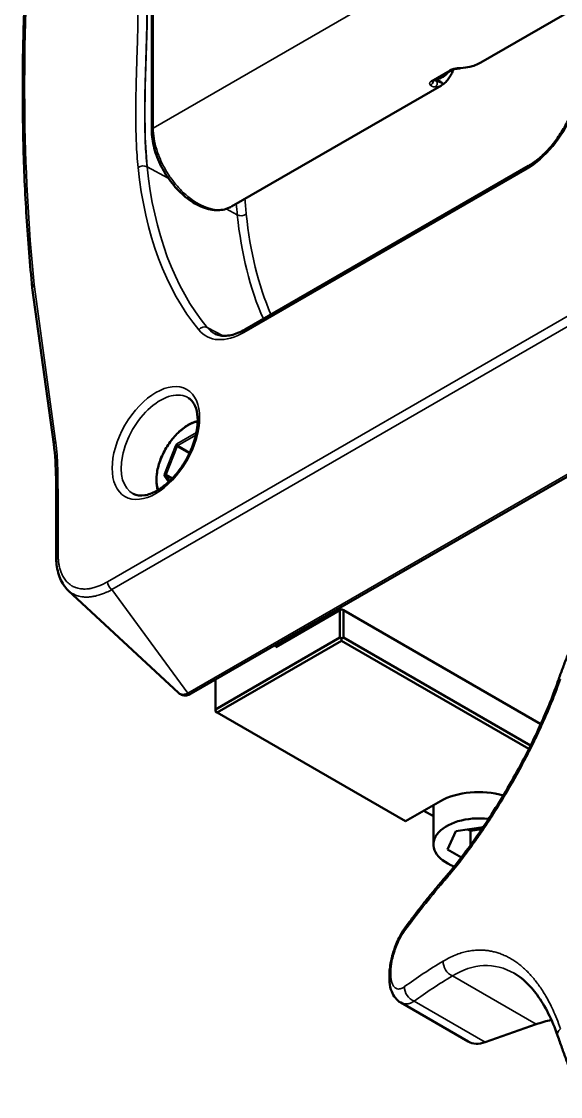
# Model space of a CAD drawing. Header units: millimetres. Extents: x 0 to 3000, y 0 to 3000.
# Drawn here: x 1927.8 to 1969.5, y 842.1 to 925.2 of the extents above; entities that cross this region are included whole.
import ezdxf

# ---------------------------------------------------------------- set-up
doc = ezdxf.new("R2010")
doc.units = ezdxf.units.MM
doc.layers.add('Visible (ANSI)', color=7, linetype='Continuous', lineweight=50)
doc.layers.add('Visible Narrow (ANSI)', color=7, linetype='Continuous', lineweight=35)

msp = doc.modelspace()

# ---------------------------------------------------------------- linework, layer by layer
at = {"layer": 'Visible (ANSI)'}
for p, q in [((1937.9212, 916.8012), (1937.9212, 940.0039)), ((1963.3725, 922.0244), (1973.6214, 927.9415)), ((1959.632, 920.5979), (1961.0901, 921.4398)), ((1944.0804, 910.886), (1960.3145, 920.2588)), ((1945.1434, 901.3888), (1967.0412, 914.0315)), ((1928.6864, 904.6023), (1930.347, 892.5135)), ((1991.2976, 902.2779), (1940.9787, 873.2263)), ((1930.5265, 887.0991), (1930.5265, 883.8754)), ((1931.4636, 881.2101), (1931.4635, 881.2102)), ((1939.9984, 873.2809), (1931.4636, 881.2101)), ((1952.4568, 879.6844), (1947.507, 876.8267)), ((1952.4568, 879.6844), (1952.5982, 879.7661)), ((1952.4568, 877.5615), (1952.4568, 879.6844)), ((1952.5982, 879.7661), (1952.7396, 879.6844)), ((1952.7396, 877.5615), (1952.7396, 879.6844)), ((1968.0015, 870.873), (1952.7396, 879.6844)), ((1949.4162, 877.9289), (1949.2701, 878.0133)), ((1942.8401, 872.0093), (1952.4568, 877.5615)), ((1942.9816, 871.7644), (1952.5982, 877.3166)), ((1947.7899, 876.99), (1947.7899, 877.1587)), ((1952.5982, 877.4799), (1952.4568, 877.5615)), ((1952.5982, 877.4799), (1952.7396, 877.5615)), ((1952.5982, 877.3166), (1952.5982, 877.4799)), ((1952.5982, 877.3166), (1967.0867, 868.9516)), ((1952.7396, 877.5615), (1967.2131, 869.2052)), ((1947.507, 876.8267), (1947.507, 876.9954)), ((1942.8401, 872.0093), (1942.8401, 874.301)), ((1939.9985, 873.2809), (1939.9985, 873.2809)), ((1942.8401, 871.846), (1942.8401, 872.0093)), ((1942.9816, 871.7644), (1942.8401, 871.846)), ((1957.548, 863.3545), (1942.9816, 871.7644)), ((1960.235, 864.9058), (1957.548, 863.3545)), ((1959.7048, 864.5997), (1959.7048, 861.5582)), ((1958.9622, 864.171), (1959.7048, 863.7422)), ((1963.548, 862.9054), (1961.4371, 862.5788)), ((1961.4371, 862.5788), (1960.79, 861.1846)), ((1962.5578, 862.6135), (1962.3683, 862.7229)), ((1963.4428, 862.7504), (1962.5578, 862.6135)), ((1962.5578, 862.6135), (1962.5578, 861.4935)), ((1961.8632, 860.565), (1960.79, 861.1846)), ((1965.9415, 851.5979), (1965.9415, 851.5979)), ((1957.1743, 849.3288), (1957.1744, 849.3288)), ((1962.3948, 846.3148), (1957.1744, 849.3288)), ((1963.7098, 846.2669), (1967.638, 847.6545))]:
    msp.add_line(p, q, dxfattribs=at)
for centre, major_axis, ratio, start_param, end_param in [((1960.9512, 921.706), (0.15, -0.2598), 0.5773503, 5.7485393, 6.289164), ((1961.674, 921.8748), (0.0351, -0.2979), 0.3694992, 6.2712739, 6.2833418), ((1959.482, 920.8577), (0.15, -0.2598), 0.5773503, 5.7485393, 6.2831853), ((1940.7287, 873.6593), (0.25, -0.433), 0.5773503, 6.2831388, 6.2831853), ((1963.2048, 863.1912), (-4.2, 0), 0.5773503, 4.242482, 5.4977871), ((1963.2048, 861.5582), (-3.5, 0), 0.5773503, 4.4937049, 7.2815222), ((1958.348, 854.5708), (-0.8067, 0.591), 0.5974573, 0.0000394, 0.0000557), ((1957.2924, 851.3829), (-1, 0.0021), 0.5759744, 6.2831735, 6.2831857), ((1957.2923, 851.2896), (-0.9999, -0.0021), 0.5787228, 0, 0.000013), ((1965.6172, 834.4647), (7.5, 12.9904), 0.5773503, 0.4780229, 0.593699), ((1964.1948, 849.4325), (-1.8, -3.1177), 0.5773503, 0, 0.593699)]:
    msp.add_ellipse(centre, major_axis=major_axis, ratio=ratio, start_param=start_param, end_param=end_param, dxfattribs=at)
for points, knots in [([(1928.456, 933.2556), (1928.3054, 931.2555), (1928.1878, 929.2709), (1928.0191, 925.3359), (1927.968, 923.3854), (1927.9321, 919.5217), (1927.9474, 917.6084), (1928.0445, 913.8222), (1928.1262, 911.9492), (1928.3562, 908.2464), (1928.5043, 906.4166), (1928.6855, 904.6099)], [3.05093398, 3.05093398, 3.05093398, 3.05093398, 3.09087528, 3.09087528, 3.13081659, 3.13081659, 3.1707579, 3.1707579, 3.2106992, 3.2106992, 3.25064051, 3.25064051, 3.25064051, 3.25064051]), ([(1963.3725, 922.0244), (1963.3008, 921.983), (1963.2331, 921.9473), (1963.0166, 921.8443), (1962.8656, 921.7889), (1962.6478, 921.7289), (1962.5862, 921.7141), (1962.5238, 921.7009)], [0.00022913, 0.00022913, 0.00022913, 0.00022913, 0.03000135, 0.03000135, 0.09376938, 0.09376938, 0.11839826, 0.11839826, 0.11839826, 0.11839826]), ([(1960.3479, 920.2797), (1960.4552, 920.3473), (1960.5556, 920.426), (1960.7402, 920.6026), (1960.8243, 920.7005), (1960.9748, 920.9116), (1961.0412, 921.0247), (1961.1531, 921.2557), (1961.1996, 921.3727), (1961.2389, 921.4942)], [0.80656529, 0.80656529, 0.80656529, 0.80656529, 0.92113948, 0.92113948, 1.03616143, 1.03616143, 1.15118337, 1.15118337, 1.25877611, 1.25877611, 1.25877611, 1.25877611]), ([(1961.7473, 921.6026), (1961.7015, 921.5977), (1961.6573, 921.5925), (1961.6148, 921.5871), (1961.5723, 921.5817), (1961.5316, 921.576), (1961.4928, 921.5701), (1961.454, 921.5642), (1961.417, 921.558), (1961.382, 921.5516), (1961.3469, 921.5451), (1961.3138, 921.5384), (1961.2825, 921.5314), (1961.2512, 921.5245), (1961.2217, 921.5173), (1961.1942, 921.5099), (1961.1668, 921.5025), (1961.1413, 921.4949), (1961.1179, 921.4871), (1961.0944, 921.4793), (1961.0731, 921.4713), (1961.0541, 921.4632), (1961.0351, 921.455), (1961.0184, 921.4468), (1961.0039, 921.4384)], [0.00000001, 0.00000001, 0.00000001, 0.00000001, 0.125, 0.125, 0.125, 0.25, 0.25, 0.25, 0.375, 0.375, 0.375, 0.5, 0.5, 0.5, 0.625, 0.625, 0.625, 0.75, 0.75, 0.75, 0.875, 0.875, 0.875, 0.99999979, 0.99999979, 0.99999979, 0.99999979]), ([(1961.708, 921.5752), (1961.5864, 921.5612), (1961.4536, 921.5429), (1961.2862, 921.5065), (1961.2482, 921.4972), (1961.1916, 921.4808), (1961.1716, 921.4745), (1961.143, 921.4641), (1961.1331, 921.4602), (1961.1196, 921.4544), (1961.1152, 921.4524), (1961.1094, 921.4496), (1961.1076, 921.4487), (1961.1046, 921.447), (1961.1033, 921.4463), (1961.1026, 921.4459)], [0, 0, 0, 0, 0.039776574, 0.039776574, 0.051390644, 0.051390644, 0.057862874, 0.057862874, 0.061464733, 0.061464733, 0.063456999, 0.063456999, 0.064528541, 0.064528541, 0.065648907, 0.065648907, 0.065648907, 0.065648907]), ([(1962.5238, 921.7009), (1962.3097, 921.6559), (1962.0643, 921.6195), (1961.7766, 921.5849), (1961.7479, 921.5814), (1961.7189, 921.578)], [0, 0, 0, 0, 0.085691826, 0.085691826, 0.095112602, 0.095112602, 0.095112602, 0.095112602]), ([(1959.6319, 920.5979), (1959.6276, 920.5955), (1959.6271, 920.5947), (1959.6268, 920.5945), (1959.6268, 920.5945), (1959.6268, 920.5945)], [0, 0, 0, 0, 0.0065327347, 0.0065327347, 0.0070672923, 0.0070672923, 0.0070672923, 0.0070672923]), ([(1960.3517, 920.2823), (1960.3393, 920.2736), (1960.3292, 920.2675), (1960.3176, 920.2607), (1960.3161, 920.2597), (1960.3145, 920.2588)], [0, 0, 0, 0, 0.0076021897, 0.0076021897, 0.0087914112, 0.0087914112, 0.0087914112, 0.0087914112]), ([(1967.0412, 914.0315), (1967.2922, 914.1763), (1967.5469, 914.3526), (1968.0502, 914.7611), (1968.2989, 914.9934), (1968.7781, 915.5042), (1969.0087, 915.7828), (1969.4408, 916.374), (1969.6424, 916.6867), (1970.0077, 917.3325), (1970.1714, 917.6656), (1970.3126, 918.0015)], [4.712389, 4.712389, 4.712389, 4.712389, 4.9125507, 4.9125507, 5.1127123, 5.1127123, 5.312874, 5.312874, 5.5130357, 5.5130357, 5.7131974, 5.7131974, 5.7131974, 5.7131974]), ([(1937.921, 916.7947), (1937.9212, 916.352), (1937.9875, 915.8832), (1938.2391, 914.9357), (1938.4245, 914.457), (1938.8934, 913.5376), (1939.1764, 913.0969), (1939.8132, 912.2939), (1940.1669, 911.9318), (1940.9151, 911.3216), (1941.3096, 911.0739), (1942.1044, 910.7256), (1942.5053, 910.624), (1943.2563, 910.595), (1943.6087, 910.6587), (1943.9496, 910.8169), (1943.9768, 910.8303), (1944.0036, 910.8443)], [4.7129373, 4.7129373, 4.7129373, 4.7129373, 5.0453914, 5.0453914, 5.3778485, 5.3778485, 5.7087516, 5.7087516, 6.039815, 6.039815, 6.3725676, 6.3725676, 6.7040931, 6.7040931, 7.0149423, 7.0149423, 7.0421914, 7.0421914, 7.0421914, 7.0421914]), ([(1928.829, 904.8692), (1928.8282, 904.8686), (1928.8275, 904.8681), (1928.7805, 904.8337), (1928.7442, 904.7948), (1928.6958, 904.7123), (1928.6838, 904.6695), (1928.6847, 904.6189), (1928.6853, 904.6106), (1928.6864, 904.6023)], [-0.157273389, -0.157273389, -0.157273389, -0.157273389, -0.15695618, -0.15695618, -0.137072812, -0.137072812, -0.117538357, -0.117538357, -0.113644834, -0.113644834, -0.113644834, -0.113644834]), ([(1942.7731, 901.0692), (1942.8861, 901.0102), (1943.0078, 900.9655), (1943.2714, 900.9056), (1943.4133, 900.8905), (1943.7172, 900.8937), (1943.8792, 900.912), (1944.2193, 900.985), (1944.3974, 901.0398), (1944.7641, 901.1866), (1944.9527, 901.2786), (1945.1434, 901.3888)], [3.95168604, 3.95168604, 3.95168604, 3.95168604, 4.10382663, 4.10382663, 4.25596722, 4.25596722, 4.4081078, 4.4081078, 4.56024839, 4.56024839, 4.71238898, 4.71238898, 4.71238898, 4.71238898]), ([(1936.4951, 888.6713), (1936.7316, 888.5479), (1937.026, 888.5022), (1937.6542, 888.6094), (1937.9541, 888.7161), (1938.5644, 889.05), (1938.8736, 889.2718), (1939.4768, 889.8159), (1939.7707, 890.1389), (1940.3097, 890.8555), (1940.5543, 891.2495), (1940.9655, 892.0654), (1941.132, 892.4873), (1941.3697, 893.31), (1941.4413, 893.7109), (1941.4882, 894.4451), (1941.4642, 894.7788), (1941.3368, 895.3493), (1941.2332, 895.5839), (1941.0084, 895.8988), (1940.8977, 896.0034), (1940.7738, 896.0822)], [3.951686, 3.951686, 3.951686, 3.951686, 4.3736946, 4.3736946, 4.6861414, 4.6861414, 4.9864278, 4.9864278, 5.2896987, 5.2896987, 5.5958204, 5.5958204, 5.9024081, 5.9024081, 6.2069076, 6.2069076, 6.507829, 6.507829, 6.8116167, 6.8116167, 7.0438882, 7.0438882, 7.0438882, 7.0438882]), ([(1938.3934, 888.9595), (1938.3609, 889.0623), (1938.3355, 889.171), (1938.2719, 889.566), (1938.2704, 889.8778), (1938.3528, 890.5332), (1938.437, 890.8769), (1938.6815, 891.5603), (1938.8416, 891.9001), (1939.2216, 892.5423), (1939.4414, 892.8447), (1939.9191, 893.3825), (1940.1771, 893.6177), (1940.707, 893.9969), (1940.9788, 894.1407), (1941.3215, 894.2561), (1941.3978, 894.2775), (1941.4733, 894.2941)], [5.9838797, 5.9838797, 5.9838797, 5.9838797, 6.1146509, 6.1146509, 6.4384701, 6.4384701, 6.7631976, 6.7631976, 7.0871119, 7.0871119, 7.410705, 7.410705, 7.7346983, 7.7346983, 8.0594947, 8.0594947, 8.1532873, 8.1532873, 8.1532873, 8.1532873]), ([(1931.4635, 881.2102), (1931.1995, 881.4555), (1930.9896, 881.7702), (1930.6822, 882.497), (1930.5869, 882.9216), (1930.5335, 883.5358), (1930.5265, 883.7041), (1930.5265, 883.8754)], [0, 0, 0, 0, 0.15882508, 0.15882508, 0.32696796, 0.32696796, 0.38831431, 0.38831431, 0.38831431, 0.38831431]), ([(1971.0744, 878.6017), (1970.9467, 878.3118), (1970.8209, 878.02), (1970.5733, 877.4327), (1970.4514, 877.1373), (1970.2117, 876.5428), (1970.0938, 876.2438), (1969.862, 875.6422), (1969.7481, 875.3397), (1969.5243, 874.7312), (1969.4144, 874.4252), (1969.3065, 874.1175)], [2.864110781, 2.864110781, 2.864110781, 2.864110781, 2.879313185, 2.879313185, 2.89451559, 2.89451559, 2.909717994, 2.909717994, 2.924920398, 2.924920398, 2.940122802, 2.940122802, 2.940122802, 2.940122802]), ([(1960.5408, 858.9349), (1961.4154, 859.9527), (1962.3375, 861.1511), (1964.0937, 863.6882), (1964.9517, 865.0529), (1966.5026, 867.7756), (1967.2179, 869.1664), (1968.4095, 871.7552), (1968.9102, 872.9877), (1969.3065, 874.1175)], [0, 0, 0, 0, 0.4917129, 0.4917129, 0.9672154, 0.9672154, 1.4319696, 1.4319696, 1.870697, 1.870697, 1.870697, 1.870697]), ([(1940.9787, 873.2263), (1940.8607, 873.1582), (1940.7312, 873.1098), (1940.5413, 873.0866), (1940.4833, 873.0854), (1940.3317, 873.0997), (1940.2375, 873.1269), (1940.0971, 873.2007), (1940.0447, 873.238), (1939.9985, 873.2809)], [0, 0, 0, 0, 0.04434596, 0.04434596, 0.06327404, 0.06327404, 0.09431222, 0.09431222, 0.1149314, 0.1149314, 0.1149314, 0.1149314]), ([(1960.5408, 858.9349), (1960.3283, 858.6877), (1960.1183, 858.4395), (1959.7032, 857.9414), (1959.4982, 857.6915), (1959.0931, 857.19), (1958.8931, 856.9383), (1958.4981, 856.4335), (1958.3032, 856.1802), (1957.9184, 855.6722), (1957.7286, 855.4174), (1957.5413, 855.1618)], [3.343062505, 3.343062505, 3.343062505, 3.343062505, 3.358264909, 3.358264909, 3.373467313, 3.373467313, 3.388669717, 3.388669717, 3.403872121, 3.403872121, 3.419074525, 3.419074525, 3.419074525, 3.419074525]), ([(1956.2924, 851.385), (1956.2931, 851.7463), (1956.3384, 852.1398), (1956.4944, 852.8918), (1956.6004, 853.2587), (1956.8521, 853.9403), (1956.9989, 854.2645), (1957.2785, 854.7746), (1957.4064, 854.9776), (1957.5413, 855.1618)], [0, 0, 0, 0, 0.123522, 0.123522, 0.23518334, 0.23518334, 0.34251002, 0.34251002, 0.42183609, 0.42183609, 0.42183609, 0.42183609]), ([(1956.2924, 851.2876), (1956.2924, 851.2941), (1956.2924, 851.3006), (1956.2923, 851.3135), (1956.2923, 851.32), (1956.2923, 851.333), (1956.2923, 851.3395), (1956.2923, 851.3525), (1956.2923, 851.359), (1956.2924, 851.372), (1956.2924, 851.3785), (1956.2924, 851.385)], [1.5684161552, 1.5684161552, 1.5684161552, 1.5684161552, 1.5693682236, 1.5693682236, 1.570320292, 1.570320292, 1.5712723604, 1.5712723604, 1.5722244287, 1.5722244287, 1.5731764971, 1.5731764971, 1.5731764971, 1.5731764971]), ([(1957.1743, 849.3288), (1957.0122, 849.4224), (1956.8698, 849.5483), (1956.6355, 849.8386), (1956.5438, 850.0062), (1956.3863, 850.4106), (1956.3345, 850.6576), (1956.2983, 851.0378), (1956.2927, 851.1612), (1956.2924, 851.2876)], [0, 0, 0, 0, 0.06827393, 0.06827393, 0.14007674, 0.14007674, 0.23397992, 0.23397992, 0.27724553, 0.27724553, 0.27724553, 0.27724553]), ([(1969.3051, 846.7767), (1968.8793, 848.0078), (1968.3339, 849.0899), (1967.173, 850.6759), (1966.5598, 851.241), (1965.9415, 851.5979)], [0, 0, 0, 0, 0.47577076, 0.47577076, 0.90568957, 0.90568957, 0.90568957, 0.90568957]), ([(1969.3051, 846.7767), (1969.4124, 846.4664), (1969.5217, 846.1553), (1969.7442, 845.5319), (1969.8574, 845.2195), (1970.0877, 844.5934), (1970.2048, 844.2797), (1970.4429, 843.651), (1970.5638, 843.336), (1970.8096, 842.705), (1970.9344, 842.3889), (1971.0611, 842.0722)], [3.343062505, 3.343062505, 3.343062505, 3.343062505, 3.358264909, 3.358264909, 3.373467313, 3.373467313, 3.388669717, 3.388669717, 3.403872121, 3.403872121, 3.419074525, 3.419074525, 3.419074525, 3.419074525])]:
    msp.add_open_spline(points, degree=3, knots=knots, dxfattribs=at)
for points in [[(1960.3142, 920.2587), (1960.3142, 920.2587), (1960.3143, 920.2587), (1960.3143, 920.2587)], [(1944.0799, 910.8858), (1944.0801, 910.8859), (1944.0802, 910.886), (1944.0804, 910.886)], [(1930.5265, 887.0991), (1930.5265, 888.9494), (1930.5759, 890.8469), (1930.347, 892.5135)]]:
    msp.add_open_spline(points, degree=3, dxfattribs=at)
at = {"layer": 'Visible Narrow (ANSI)'}
for p, q in [((1938.0383, 940.1672), (1938.0383, 916.958)), ((1938.0383, 916.958), (1973.9391, 937.6854)), ((1961.0039, 921.4384), (1959.5346, 920.5901)), ((1959.9167, 920.7035), (1959.8692, 920.7349)), ((1937.5737, 913.9603), (1937.558, 913.9687)), ((1939.2015, 913.0905), (1937.5737, 913.9603)), ((1966.9377, 913.8026), (1945.0399, 901.1599)), ((1944.5342, 910.2414), (1943.6655, 910.7055)), ((1934.4922, 881.8745), (1977.4858, 906.6969)), ((1977.8271, 906.0919), (1934.8334, 881.2695)), ((1930.4888, 892.7857), (1928.829, 904.8692)), ((1940.7163, 873.2584), (1991.0353, 902.3101)), ((1942.1963, 901.5431), (1943.435, 900.8949)), ((1939.8722, 892.5381), (1941.3748, 893.4056)), ((1941.3345, 893.219), (1939.9429, 892.4156)), ((1939.7498, 892.3857), (1938.9067, 890.2128)), ((1939.8817, 892.3394), (1939.0386, 890.1665)), ((1940.8269, 891.7937), (1939.8817, 892.3394)), ((1939.9429, 892.4156), (1940.8682, 891.8814)), ((1938.9067, 890.0495), (1939.2281, 889.5922)), ((1939.0386, 890.1665), (1939.5249, 889.8858)), ((1939.0386, 890.0849), (1939.3224, 889.6812)), ((1939.4746, 889.8332), (1939.0386, 890.0849)), ((1930.673, 887.3032), (1930.673, 884.0795)), ((1940.7163, 873.2584), (1934.8334, 881.2695)), ((1967.638, 847.6545), (1961.1645, 851.392)), ((1958.2133, 849.4403), (1963.7098, 846.2669))]:
    msp.add_line(p, q, dxfattribs=at)
for centre, major_axis, ratio, start_param, end_param in [((2052.7161, 992.0515), (88.1245, 152.6361), 0.5773503, 2.2655358, 2.4652032), ((1958.3054, 924.6833), (2.0621, -3.8301), 0.5568503, 6.0888147, 6.5607706), ((1961.674, 921.8748), (0.0351, -0.2979), 0.3694992, 0.0001565, 0.377532), ((1962.462, 921.9945), (0.0618, -0.2936), 0.6648371, 0.0000792, 0.2618031), ((1959.384, 920.5527), (-0.2303, -0.1923), 0.9279632, 1.1657301, 2.6478427), ((1959.7178, 920.4101), (-0.004, -0.3), 0.8910031, 0.4398651, 2.2422203), ((1960.2824, 920.9004), (0.2757, 0.4171), 0.5766475, 2.3915982, 2.6914414), ((1966.9377, 918.5787), (2.9248, 5.0658), 0.5773503, 3.9269908, 4.9277992), ((1938.3212, 916.7947), (-0.4, 0), 0.5773503, 5.4977942, 6.2830949), ((1937.2192, 913.7134), (-0.4974, -0.0511), 0.6380366, 3.8995365, 5.4354184), ((1967.5667, 935.6141), (-21.8448, -37.8362), 0.5773503, 5.6093464, 6.0677751), ((1967.908, 935.4171), (-21.5949, -37.4035), 0.5773503, 5.6093464, 6.0677751), ((1967.2912, 913.5984), (-0.25, 0.433), 0.5773503, 0, 0.7853982), ((1944.873, 910.4967), (-0.4974, -0.0511), 0.6380366, 0.7579616, 2.2938336), ((1974.9914, 931.3275), (21.1786, 36.6824), 0.5773503, 2.4677538, 2.7323983), ((1974.6502, 931.5245), (21.4284, 37.1151), 0.5773503, 2.4677538, 2.73991), ((1941.9111, 901.144), (0.3872, 0.3163), 0.7976264, 0.3284589, 1.8643487), ((1945.0399, 905.936), (-2.9248, -5.0658), 0.5773503, 6.0677751, 7.0685835), ((1945.3811, 905.739), (-2.6749, -4.6331), 0.5773503, 6.0677751, 6.3078805), ((1945.3934, 900.9557), (-0.25, 0.433), 0.5773503, 0, 0.7853982), ((1938.5816, 892.4072), (2.14, 3.7066), 0.5773503, 6.2584901, 9.4494732), ((1940.7153, 891.1754), (-1.7, -2.9445), 0.5773503, 3.6066323, 5.8181456), ((1930.8423, 892.5815), (-0.4953, -0.068), 0.6551598, 5.4133799, 6.2831856), ((1939.8722, 892.3748), (-0.1, -0.1732), 0.5773503, 3.9269908, 4.9741884), ((1939.8205, 892.3449), (-0.0932, 0.0362), 0.2113249, 4.0804747, 5.651271), ((1939.9429, 892.4972), (0.05, -0.0866), 0.5773503, 3.9269908, 5.4977871), ((1939.9429, 892.3339), (-0.05, -0.0866), 0.5773503, 3.9269908, 4.9741884), ((1939.0292, 890.2019), (-0.1, -0.1732), 0.5773503, 4.9741884, 6.0213859), ((1938.9774, 890.172), (0.0932, -0.0362), 0.2113249, 0.938882, 2.5096783), ((1938.9774, 890.0087), (0.0818, 0.0575), 0.7886751, 0.3508794, 1.9216757), ((1939.0999, 890.1611), (-0.05, -0.0866), 0.5773503, 4.9741884, 6.0213859), ((1931.0265, 887.0991), (-0.5, 0), 0.5773503, 5.4977911, 6.2831853), ((1931.0265, 883.8754), (-0.5, 0), 0.5773503, 5.4977871, 6.2831859), ((1934.8458, 881.6704), (0.25, -0.433), 0.5773503, 3.9269908, 5.4628805), ((1970.2501, 873.7866), (-0.9436, 0.3309), 0.5630678, 5.7594759, 6.2831853), ((1940.7287, 873.6593), (0.25, -0.433), 0.5773503, 5.4628742, 6.2831388), ((1961.2992, 858.2832), (-0.7584, 0.6518), 0.5630678, 0, 0.5237094), ((2025.0416, 836.2193), (76.339, 14.21), 0.6767752, 2.4415903, 2.5176024), ((1958.348, 854.5708), (-0.8067, 0.591), 0.5974573, 0.0000163, 0.4786286), ((2025.0416, 825.2948), (-76.7547, 11.7598), 0.4567734, 5.7783699, 5.8543819), ((1961.2992, 852.2713), (-0.5131, 0.8584), 0.7786198, 0.8430347, 2.3262939), ((1957.2924, 851.2896), (-1, -0.0021), 0.5787228, 5.813782, 6.2831853), ((1957.2924, 851.3829), (-1, 0.0021), 0.5759744, 5.8161621, 6.2831732), ((1973.5911, 861.5221), (-12.1559, -21.0547), 0.5773503, 5.495407, 5.5001673), ((2024.9186, 824.4923), (75.77, -11.6089), 0.4567734, 2.6367772, 2.7127892), ((1958.348, 850.3196), (0.5915, -0.8063), 0.8090437, 3.9097891, 5.3930483), ((1970.2501, 847.1035), (-0.9451, -0.3268), 0.5475531, 5.3773607, 6.2831866)]:
    msp.add_ellipse(centre, major_axis=major_axis, ratio=ratio, start_param=start_param, end_param=end_param, dxfattribs=at)
msp.add_ellipse((1938.2404, 892.6042), major_axis=(2.3898, 4.1393), ratio=0.5773503, dxfattribs=at)
for points, knots in [([(1936.8619, 926.5095), (1936.8619, 925.9879), (1936.8555, 925.4625), (1936.8451, 924.9346), (1936.8352, 924.4288), (1936.8216, 923.9209), (1936.8066, 923.412), (1936.7925, 922.9373), (1936.7772, 922.4617), (1936.7622, 921.9861), (1936.7477, 921.5257), (1936.7336, 921.0653), (1936.7214, 920.6057), (1936.7172, 920.4481), (1936.7132, 920.2907), (1936.7095, 920.1334), (1936.7017, 919.8023), (1936.6952, 919.4717), (1936.6905, 919.1421), (1936.6828, 918.6063), (1936.6801, 918.0729), (1936.6845, 917.5435), (1936.6862, 917.3517), (1936.6887, 917.1605), (1936.6924, 916.9699), (1936.6999, 916.5775), (1936.7119, 916.1878), (1936.7294, 915.8013), (1936.7583, 915.1629), (1936.8023, 914.5335), (1936.8656, 913.9175)], [0, 0, 0, 0, 0.12459058, 0.12459058, 0.12459058, 0.24395436, 0.24395436, 0.24395436, 0.35527791, 0.35527791, 0.35527791, 0.46306009, 0.46306009, 0.46306009, 0.5, 0.5, 0.5, 0.5777691, 0.5777691, 0.5777691, 0.7042057, 0.7042057, 0.7042057, 0.75, 0.75, 0.75, 0.84426209, 0.84426209, 0.84426209, 1, 1, 1, 1]), ([(1937.558, 913.9687), (1937.4955, 914.5771), (1937.452, 915.1986), (1937.4234, 915.8288), (1937.3976, 916.3978), (1937.384, 916.9738), (1937.3791, 917.5545), (1937.3746, 918.0805), (1937.3774, 918.6104), (1937.385, 919.1424), (1937.3919, 919.6268), (1937.4027, 920.113), (1937.4157, 920.5999), (1937.4279, 921.0589), (1937.442, 921.5185), (1937.4564, 921.9779), (1937.4714, 922.454), (1937.4868, 922.9299), (1937.5008, 923.4046), (1937.5159, 923.9156), (1937.5296, 924.4251), (1937.5395, 924.9321), (1937.55, 925.4636), (1937.5564, 925.9922), (1937.5564, 926.5165)], [0, 0, 0, 0, 0.15388694, 0.15388694, 0.15388694, 0.29280648, 0.29280648, 0.29280648, 0.4186623, 0.4186623, 0.4186623, 0.53324743, 0.53324743, 0.53324743, 0.64127104, 0.64127104, 0.64127104, 0.75322155, 0.75322155, 0.75322155, 0.87370883, 0.87370883, 0.87370883, 1, 1, 1, 1]), ([(1963.3725, 922.0243), (1963.364, 922.0195), (1963.3556, 922.0147), (1963.3472, 922.0099), (1963.3137, 921.991), (1963.2802, 921.9729), (1963.2461, 921.9554), (1963.178, 921.9205), (1963.1075, 921.8883), (1963.0349, 921.8592), (1962.9623, 921.8301), (1962.8876, 921.8041), (1962.8105, 921.7812), (1962.7335, 921.7583), (1962.6541, 921.7384), (1962.5722, 921.7216)], [0.09372461, 0.09372461, 0.09372461, 0.09372461, 0.125, 0.125, 0.125, 0.25, 0.25, 0.25, 0.5, 0.5, 0.5, 0.75, 0.75, 0.75, 1, 1, 1, 1]), ([(1962.5722, 921.7216), (1962.5649, 921.7201), (1962.5577, 921.7186), (1962.5504, 921.7171), (1962.508, 921.7085), (1962.465, 921.7004), (1962.422, 921.6928), (1962.3841, 921.6861), (1962.3462, 921.6798), (1962.3087, 921.6738), (1962.2983, 921.6722), (1962.288, 921.6706), (1962.2777, 921.669), (1962.2719, 921.6681), (1962.2662, 921.6672), (1962.2604, 921.6664), (1962.2205, 921.6603), (1962.1809, 921.6547), (1962.1403, 921.6492), (1962.1092, 921.6449), (1962.0775, 921.6408), (1962.0448, 921.6366), (1962.0336, 921.6352), (1962.0222, 921.6338), (1962.0107, 921.6324), (1961.9905, 921.6299), (1961.9701, 921.6275), (1961.9493, 921.625), (1961.9276, 921.6225), (1961.9056, 921.62), (1961.8833, 921.6175), (1961.8391, 921.6125), (1961.7937, 921.6076), (1961.7473, 921.6026)], [0, 0, 0, 0, 0.0277761, 0.0277761, 0.0277761, 0.1899734, 0.1899734, 0.1899734, 0.3333333, 0.3333333, 0.3333333, 0.3729266, 0.3729266, 0.3729266, 0.3951891, 0.3951891, 0.3951891, 0.5486027, 0.5486027, 0.5486027, 0.6666667, 0.6666667, 0.6666667, 0.7073813, 0.7073813, 0.7073813, 0.7786976, 0.7786976, 0.7786976, 0.8529687, 0.8529687, 0.8529687, 1, 1, 1, 1]), ([(1959.4573, 920.2805), (1959.4441, 920.2945), (1959.4339, 920.3091), (1959.4263, 920.3239), (1959.4187, 920.3387), (1959.4136, 920.3536), (1959.4107, 920.3684), (1959.4078, 920.3833), (1959.407, 920.398), (1959.4082, 920.4125), (1959.4093, 920.4269), (1959.4123, 920.4411), (1959.4168, 920.4548), (1959.4213, 920.4685), (1959.4274, 920.4818), (1959.4348, 920.4945), (1959.4422, 920.5072), (1959.451, 920.5193), (1959.461, 920.5307), (1959.471, 920.5422), (1959.4822, 920.5529), (1959.4945, 920.5628), (1959.5068, 920.5727), (1959.5202, 920.5818), (1959.5346, 920.5901)], [0.00000007, 0.00000007, 0.00000007, 0.00000007, 0.125, 0.125, 0.125, 0.25, 0.25, 0.25, 0.375, 0.375, 0.375, 0.5, 0.5, 0.5, 0.625, 0.625, 0.625, 0.75, 0.75, 0.75, 0.875, 0.875, 0.875, 1, 1, 1, 1]), ([(1959.4573, 920.2805), (1959.4774, 920.2593), (1959.4999, 920.2407), (1959.5236, 920.2245), (1959.5362, 920.216), (1959.5491, 920.2081), (1959.5623, 920.2009), (1959.5643, 920.1999), (1959.5663, 920.1988), (1959.5682, 920.1978), (1959.5958, 920.1832), (1959.6245, 920.1715), (1959.655, 920.1621), (1959.6646, 920.1592), (1959.6744, 920.1565), (1959.6844, 920.1541), (1959.6868, 920.1535), (1959.6892, 920.153), (1959.6915, 920.1524), (1959.7296, 920.1437), (1959.7706, 920.1384), (1959.8143, 920.1374), (1959.8188, 920.1373), (1959.8234, 920.1372), (1959.828, 920.1372)], [0, 0, 0, 0, 0.2178907, 0.2178907, 0.2178907, 0.3333333, 0.3333333, 0.3333333, 0.3505228, 0.3505228, 0.3505228, 0.5908344, 0.5908344, 0.5908344, 0.6666667, 0.6666667, 0.6666667, 0.6845176, 0.6845176, 0.6845176, 0.9702523, 0.9702523, 0.9702523, 1, 1, 1, 1]), ([(1959.9295, 920.594), (1959.8808, 920.6081), (1959.8196, 920.6307), (1959.7612, 920.6581), (1959.7477, 920.6648)], [0.00000067, 0.00000067, 0.00000067, 0.00000067, 0.31323573, 0.40858316, 0.40858316, 0.40858316, 0.40858316]), ([(1959.828, 920.1372), (1959.8533, 920.1372), (1959.8784, 920.138), (1959.9032, 920.1397), (1959.9259, 920.1413), (1959.9485, 920.1436), (1959.9707, 920.1466), (1959.9745, 920.1472), (1959.9784, 920.1477), (1959.9822, 920.1482), (1959.9987, 920.1507), (1960.015, 920.1535), (1960.0312, 920.1566), (1960.0494, 920.1602), (1960.0674, 920.1642), (1960.0851, 920.1687), (1960.0992, 920.1722), (1960.113, 920.176), (1960.1266, 920.1801), (1960.1288, 920.1807), (1960.131, 920.1814), (1960.1332, 920.1821), (1960.1478, 920.1865), (1960.162, 920.1912), (1960.1759, 920.1962), (1960.1816, 920.1982), (1960.1874, 920.2003), (1960.193, 920.2024), (1960.2, 920.205), (1960.2068, 920.2077), (1960.2136, 920.2104), (1960.2249, 920.215), (1960.2358, 920.2197), (1960.2464, 920.2244), (1960.2488, 920.2255), (1960.2511, 920.2265), (1960.2535, 920.2276), (1960.2606, 920.2309), (1960.2674, 920.2341), (1960.274, 920.2373), (1960.2819, 920.2412), (1960.2894, 920.245), (1960.2963, 920.2487), (1960.2989, 920.2502), (1960.3015, 920.2516), (1960.304, 920.2529), (1960.3073, 920.2547), (1960.3105, 920.2565), (1960.3134, 920.2582), (1960.3137, 920.2584), (1960.3139, 920.2585), (1960.3142, 920.2587)], [0, 0, 0, 0, 0.1204529, 0.1204529, 0.1204529, 0.23095388, 0.23095388, 0.23095388, 0.25, 0.25, 0.25, 0.33247288, 0.33247288, 0.33247288, 0.4259096, 0.4259096, 0.4259096, 0.5, 0.5, 0.5, 0.51216214, 0.51216214, 0.51216214, 0.59190665, 0.59190665, 0.59190665, 0.625, 0.625, 0.625, 0.66590317, 0.66590317, 0.66590317, 0.73446368, 0.73446368, 0.73446368, 0.75, 0.75, 0.75, 0.79702965, 0.79702965, 0.79702965, 0.85311541, 0.85311541, 0.85311541, 0.875, 0.875, 0.875, 0.9037341, 0.9037341, 0.9037341, 0.90624885, 0.90624885, 0.90624885, 0.90624885]), ([(1959.9168, 920.7035), (1959.9765, 920.6841), (1960.0325, 920.6645), (1960.0842, 920.6445), (1960.1361, 920.6245), (1960.1837, 920.6041), (1960.2259, 920.583), (1960.2682, 920.562), (1960.3048, 920.5404), (1960.3334, 920.5191), (1960.362, 920.4977), (1960.3824, 920.4766), (1960.396, 920.4596), (1960.4097, 920.4426), (1960.4182, 920.4294), (1960.4214, 920.4064), (1960.4246, 920.3834), (1960.419, 920.3529), (1960.4036, 920.3301), (1960.3904, 920.3105), (1960.3716, 920.2945), (1960.348, 920.2797)], [0.00016635, 0.00016635, 0.00016635, 0.00016635, 0.14285714, 0.14285714, 0.14285714, 0.28571429, 0.28571429, 0.28571429, 0.42857143, 0.42857143, 0.42857143, 0.57142857, 0.57142857, 0.57142857, 0.71428571, 0.71428571, 0.71428571, 0.85714286, 0.85714286, 0.85714286, 0.97957345, 0.97957345, 0.97957345, 0.97957345]), ([(1960.3516, 920.2822), (1960.3601, 920.2882), (1960.367, 920.2942), (1960.3726, 920.3003), (1960.3842, 920.313), (1960.39, 920.326), (1960.3912, 920.339), (1960.3913, 920.34), (1960.3914, 920.341), (1960.3914, 920.342), (1960.3921, 920.3584), (1960.3856, 920.3751), (1960.3741, 920.3907), (1960.3703, 920.3958), (1960.366, 920.4008), (1960.3613, 920.4056), (1960.3483, 920.4189), (1960.3323, 920.4307), (1960.3131, 920.4425), (1960.3028, 920.4488), (1960.2916, 920.455), (1960.2791, 920.4615), (1960.2583, 920.4722), (1960.2342, 920.4835), (1960.2063, 920.4952), (1960.1861, 920.5037), (1960.164, 920.5123), (1960.1397, 920.5213), (1960.1192, 920.5288), (1960.0972, 920.5366), (1960.0736, 920.5447), (1960.0308, 920.5595), (1959.9828, 920.5756), (1959.9295, 920.594)], [0.03077345, 0.03077345, 0.03077345, 0.03077345, 0.08568224, 0.08568224, 0.08568224, 0.2, 0.2, 0.2, 0.20876266, 0.20876266, 0.20876266, 0.35274175, 0.35274175, 0.35274175, 0.4, 0.4, 0.4, 0.53025545, 0.53025545, 0.53025545, 0.6, 0.6, 0.6, 0.71615562, 0.71615562, 0.71615562, 0.8, 0.8, 0.8, 0.87088062, 0.87088062, 0.87088062, 1, 1, 1, 1]), ([(1941.5777, 911.0813), (1941.8094, 910.9558), (1942.2728, 910.7561), (1942.9413, 910.621), (1943.5569, 910.656), (1943.9165, 910.7915), (1944.0799, 910.8858)], [0, 0, 0, 0, 0.125, 0.25, 0.375, 0.49970717, 0.49970717, 0.49970717, 0.49970717]), ([(1930.673, 887.3032), (1930.673, 887.6344), (1930.6735, 887.9659), (1930.6734, 888.2973), (1930.6733, 888.5937), (1930.6728, 888.8899), (1930.6709, 889.1855), (1930.6693, 889.4502), (1930.6666, 889.7145), (1930.6623, 889.9781), (1930.6617, 890.0146), (1930.6611, 890.0511), (1930.6605, 890.0876), (1930.6569, 890.2875), (1930.6524, 890.4868), (1930.6463, 890.6854), (1930.6399, 890.8958), (1930.6317, 891.1053), (1930.6209, 891.3133), (1930.6113, 891.4994), (1930.5997, 891.6844), (1930.5855, 891.8678), (1930.5728, 892.0319), (1930.5581, 892.1947), (1930.5409, 892.356), (1930.5255, 892.5006), (1930.5083, 892.6439), (1930.4888, 892.7857)], [0, 0, 0, 0, 0.17820031, 0.17820031, 0.17820031, 0.33756362, 0.33756362, 0.33756362, 0.48023998, 0.48023998, 0.48023998, 0.5, 0.5, 0.5, 0.60824976, 0.60824976, 0.60824976, 0.72299891, 0.72299891, 0.72299891, 0.825696, 0.825696, 0.825696, 0.91760307, 0.91760307, 0.91760307, 0.99999995, 0.99999995, 0.99999995, 0.99999995]), ([(1934.4922, 881.8745), (1934.3656, 881.8014), (1934.239, 881.7346), (1934.113, 881.6747), (1934.0006, 881.6213), (1933.8887, 881.5734), (1933.7776, 881.5312), (1933.6702, 881.4905), (1933.5637, 881.4552), (1933.4582, 881.4256), (1933.3456, 881.3939), (1933.2343, 881.3688), (1933.1248, 881.3505), (1933.0877, 881.3443), (1933.0509, 881.3389), (1933.0143, 881.3343), (1932.9317, 881.3239), (1932.8502, 881.3174), (1932.7701, 881.315), (1932.6445, 881.3113), (1932.5223, 881.3176), (1932.4042, 881.334), (1932.2763, 881.3519), (1932.1533, 881.3818), (1932.0364, 881.4236), (1931.9399, 881.4582), (1931.8474, 881.501), (1931.7596, 881.5516), (1931.7346, 881.5661), (1931.7099, 881.5812), (1931.6856, 881.597), (1931.5752, 881.6686), (1931.4726, 881.7536), (1931.3789, 881.851), (1931.2904, 881.943), (1931.2096, 882.0461), (1931.1372, 882.1592), (1931.0713, 882.2622), (1931.0122, 882.3734), (1930.9602, 882.4921), (1930.9548, 882.5045), (1930.9494, 882.517), (1930.9441, 882.5296), (1930.9037, 882.6256), (1930.8679, 882.7264), (1930.8366, 882.8314), (1930.8046, 882.9386), (1930.7775, 883.0502), (1930.755, 883.1657), (1930.7347, 883.27), (1930.7182, 883.3774), (1930.7055, 883.4875), (1930.6941, 883.587), (1930.6857, 883.6887), (1930.6803, 883.7924), (1930.6754, 883.8865), (1930.673, 883.9823), (1930.673, 884.0795)], [0, 0, 0, 0, 0.0627207, 0.0627207, 0.0627207, 0.1186491, 0.1186491, 0.1186491, 0.1726983, 0.1726983, 0.1726983, 0.2304575, 0.2304575, 0.2304575, 0.25, 0.25, 0.25, 0.294095, 0.294095, 0.294095, 0.3632194, 0.3632194, 0.3632194, 0.4381325, 0.4381325, 0.4381325, 0.5, 0.5, 0.5, 0.5176673, 0.5176673, 0.5176673, 0.5978973, 0.5978973, 0.5978973, 0.6737251, 0.6737251, 0.6737251, 0.7427648, 0.7427648, 0.7427648, 0.75, 0.75, 0.75, 0.8051739, 0.8051739, 0.8051739, 0.8615173, 0.8615173, 0.8615173, 0.9123755, 0.9123755, 0.9123755, 0.9582942, 0.9582942, 0.9582942, 1, 1, 1, 1]), ([(1934.8334, 881.2695), (1934.6907, 881.1919), (1934.55, 881.1223), (1934.4117, 881.0606), (1934.3916, 881.0517), (1934.3716, 881.0429), (1934.3516, 881.0343), (1934.2458, 880.9886), (1934.1414, 880.9477), (1934.0386, 880.9113), (1933.9883, 880.8935), (1933.9384, 880.8768), (1933.8889, 880.8613), (1933.8196, 880.8394), (1933.7511, 880.8198), (1933.6834, 880.8022), (1933.6038, 880.7816), (1933.5254, 880.764), (1933.4482, 880.7492), (1933.4025, 880.7404), (1933.3573, 880.7327), (1933.3125, 880.726), (1933.2171, 880.7117), (1933.1236, 880.7019), (1933.0322, 880.6966), (1932.9939, 880.6944), (1932.956, 880.693), (1932.9184, 880.6923), (1932.8243, 880.6907), (1932.7326, 880.694), (1932.6433, 880.702), (1932.5991, 880.706), (1932.5556, 880.7112), (1932.5126, 880.7176), (1932.4342, 880.7292), (1932.3578, 880.7446), (1932.2836, 880.764), (1932.223, 880.7797), (1932.1639, 880.798), (1932.1062, 880.8189), (1932.0545, 880.8376), (1932.0039, 880.8583), (1931.9546, 880.881), (1931.8732, 880.9185), (1931.7951, 880.9615), (1931.7204, 881.0099), (1931.6994, 881.0235), (1931.6786, 881.0376), (1931.6581, 881.0521), (1931.5902, 881.1001), (1931.5253, 881.1528), (1931.4636, 881.2101)], [0, 0, 0, 0, 0.05821486, 0.05821486, 0.05821486, 0.06666667, 0.06666667, 0.06666667, 0.11142952, 0.11142952, 0.11142952, 0.13333333, 0.13333333, 0.13333333, 0.16398281, 0.16398281, 0.16398281, 0.2, 0.2, 0.2, 0.22129299, 0.22129299, 0.22129299, 0.26666667, 0.26666667, 0.26666667, 0.28568789, 0.28568789, 0.28568789, 0.33333333, 0.33333333, 0.33333333, 0.3569164, 0.3569164, 0.3569164, 0.4, 0.4, 0.4, 0.43515103, 0.43515103, 0.43515103, 0.46666667, 0.46666667, 0.46666667, 0.51866439, 0.51866439, 0.51866439, 0.53333333, 0.53333333, 0.53333333, 0.58190895, 0.58190895, 0.58190895, 0.58190895]), ([(1960.4589, 858.634), (1960.6503, 858.8567), (1960.8331, 859.075), (1961.0066, 859.2864), (1961.18, 859.4978), (1961.3442, 859.7023), (1961.5009, 859.9011), (1961.6577, 860.0998), (1961.8071, 860.2929), (1961.9508, 860.4815), (1962.0945, 860.6702), (1962.2325, 860.8544), (1962.3664, 861.0358), (1962.5003, 861.2171), (1962.6301, 861.3956), (1962.7568, 861.5721), (1962.8835, 861.7487), (1963.007, 861.9234), (1963.1283, 862.0971), (1963.2496, 862.2707), (1963.3686, 862.4435), (1963.486, 862.616), (1963.6034, 862.7885), (1963.7191, 862.9609), (1963.8338, 863.1338), (1963.9485, 863.3067), (1964.0622, 863.4802), (1964.1751, 863.6548), (1964.2881, 863.8294), (1964.4004, 864.0051), (1964.5122, 864.1823), (1964.6241, 864.3595), (1964.7355, 864.5383), (1964.8465, 864.7186), (1964.9575, 864.899), (1965.068, 865.0808), (1965.178, 865.2641), (1965.2879, 865.4473), (1965.3973, 865.6318), (1965.5057, 865.8172), (1965.6141, 866.0025), (1965.7216, 866.1887), (1965.8278, 866.3751), (1965.9341, 866.5616), (1966.0391, 866.7483), (1966.1428, 866.935), (1966.2464, 867.1217), (1966.3486, 867.3083), (1966.4493, 867.4946), (1966.5499, 867.6808), (1966.6491, 867.8667), (1966.7467, 868.0523), (1966.8443, 868.2378), (1966.9403, 868.4229), (1967.0351, 868.6081), (1967.1298, 868.7933), (1967.2233, 868.9786), (1967.3158, 869.1645), (1967.4082, 869.3504), (1967.4997, 869.5369), (1967.5904, 869.7248), (1967.6812, 869.9128), (1967.7712, 870.102), (1967.8609, 870.2938), (1967.9506, 870.4856), (1968.0401, 870.6798), (1968.1296, 870.8776), (1968.2191, 871.0754), (1968.3087, 871.2768), (1968.3987, 871.4833), (1968.4888, 871.6898), (1968.5794, 871.9015), (1968.6709, 872.1202), (1968.7624, 872.3389), (1968.8548, 872.5647), (1968.9486, 872.7998), (1969.0423, 873.0349), (1969.1374, 873.2793), (1969.234, 873.5358), (1969.3305, 873.7922), (1969.4286, 874.0606), (1969.5261, 874.3389)], [0, 0, 0, 0, 0.037037, 0.037037, 0.037037, 0.0740741, 0.0740741, 0.0740741, 0.1111111, 0.1111111, 0.1111111, 0.1481481, 0.1481481, 0.1481481, 0.1851852, 0.1851852, 0.1851852, 0.2222222, 0.2222222, 0.2222222, 0.2592593, 0.2592593, 0.2592593, 0.2962963, 0.2962963, 0.2962963, 0.3333333, 0.3333333, 0.3333333, 0.3703704, 0.3703704, 0.3703704, 0.4074074, 0.4074074, 0.4074074, 0.4444444, 0.4444444, 0.4444444, 0.4814815, 0.4814815, 0.4814815, 0.5185185, 0.5185185, 0.5185185, 0.5555556, 0.5555556, 0.5555556, 0.5925926, 0.5925926, 0.5925926, 0.6296296, 0.6296296, 0.6296296, 0.6666667, 0.6666667, 0.6666667, 0.7037037, 0.7037037, 0.7037037, 0.7407407, 0.7407407, 0.7407407, 0.7777778, 0.7777778, 0.7777778, 0.8148148, 0.8148148, 0.8148148, 0.8518519, 0.8518519, 0.8518519, 0.8888889, 0.8888889, 0.8888889, 0.9259259, 0.9259259, 0.9259259, 0.962963, 0.962963, 0.962963, 1, 1, 1, 1]), ([(1939.9985, 873.2809), (1940.0195, 873.2615), (1940.0432, 873.244), (1940.0693, 873.2291), (1940.1012, 873.211), (1940.1366, 873.1969), (1940.1742, 873.187), (1940.1979, 873.1807), (1940.2225, 873.1761), (1940.2478, 873.1731), (1940.3042, 873.1664), (1940.3643, 873.1675), (1940.4275, 873.176), (1940.44, 873.1777), (1940.4526, 873.1797), (1940.4653, 873.1819), (1940.5458, 873.1962), (1940.6305, 873.2221), (1940.7163, 873.2584)], [0.42120513, 0.42120513, 0.42120513, 0.42120513, 0.50166784, 0.50166784, 0.50166784, 0.6, 0.6, 0.6, 0.66193034, 0.66193034, 0.66193034, 0.8, 0.8, 0.8, 0.82727536, 0.82727536, 0.82727536, 0.99999945, 0.99999945, 0.99999945, 0.99999945]), ([(1956.4, 851.6441), (1956.4003, 851.7838), (1956.409, 851.9327), (1956.4258, 852.0872), (1956.4391, 852.2093), (1956.4575, 852.3349), (1956.4807, 852.4626), (1956.486, 852.4914), (1956.4914, 852.5202), (1956.4972, 852.5492), (1956.5287, 852.7092), (1956.5677, 852.8718), (1956.6132, 853.0338), (1956.6423, 853.1373), (1956.674, 853.2406), (1956.7082, 853.3429), (1956.7279, 853.402), (1956.7484, 853.4607), (1956.7696, 853.5189), (1956.8298, 853.6842), (1956.8961, 853.8458), (1956.9671, 854.0006), (1956.9946, 854.0607), (1957.0228, 854.1198), (1957.0517, 854.1777), (1957.1006, 854.2759), (1957.1513, 854.3708), (1957.2034, 854.4616), (1957.289, 854.6109), (1957.3784, 854.7492), (1957.4694, 854.8734)], [0, 0, 0, 0, 0.1396578, 0.1396578, 0.1396578, 0.25, 0.25, 0.25, 0.2748686, 0.2748686, 0.2748686, 0.412244, 0.412244, 0.412244, 0.5, 0.5, 0.5, 0.5506311, 0.5506311, 0.5506311, 0.6942739, 0.6942739, 0.6942739, 0.75, 0.75, 0.75, 0.8445206, 0.8445206, 0.8445206, 1, 1, 1, 1]), ([(1969.5261, 847.3091), (1969.4293, 847.5891), (1969.3318, 847.848), (1969.2356, 848.0872), (1969.1393, 848.3263), (1969.0442, 848.5457), (1968.9502, 848.75), (1968.8563, 848.9542), (1968.7635, 849.1432), (1968.6717, 849.3204), (1968.5799, 849.4976), (1968.489, 849.6629), (1968.3986, 849.8191), (1968.3082, 849.9753), (1968.2184, 850.1222), (1968.1287, 850.2618), (1968.039, 850.4013), (1967.9495, 850.5334), (1967.8597, 850.6596), (1967.77, 850.7857), (1967.68, 850.9058), (1967.5893, 851.021), (1967.4986, 851.1362), (1967.4072, 851.2464), (1967.3147, 851.3524), (1967.2222, 851.4584), (1967.1286, 851.5601), (1967.0338, 851.6578), (1966.939, 851.7555), (1966.843, 851.8492), (1966.7455, 851.939), (1966.648, 852.0288), (1966.5491, 852.1149), (1966.4487, 852.197), (1966.3484, 852.2791), (1966.2466, 852.3573), (1966.1433, 852.4316), (1966.04, 852.5059), (1965.9352, 852.5762), (1965.8292, 852.6424), (1965.7232, 852.7085), (1965.6159, 852.7705), (1965.5077, 852.8281), (1965.3996, 852.8857), (1965.2905, 852.9389), (1965.1808, 852.9876), (1965.0711, 853.0363), (1964.9607, 853.0806), (1964.85, 853.1204), (1964.7392, 853.1601), (1964.6281, 853.1955), (1964.5164, 853.2264), (1964.4047, 853.2574), (1964.2925, 853.284), (1964.1795, 853.3063), (1964.0666, 853.3287), (1963.953, 853.3467), (1963.8382, 853.3604), (1963.7235, 853.3741), (1963.6076, 853.3836), (1963.4902, 853.3885), (1963.3728, 853.3935), (1963.2538, 853.394), (1963.1326, 853.3897), (1963.0113, 853.3854), (1962.8878, 853.3764), (1962.7611, 853.3619), (1962.6344, 853.3473), (1962.5045, 853.3274), (1962.3703, 853.301), (1962.2361, 853.2747), (1962.0977, 853.2418), (1961.9538, 853.2011), (1961.8099, 853.1603), (1961.6605, 853.1116), (1961.5038, 853.0525), (1961.3471, 852.9935), (1961.183, 852.9241), (1961.0091, 852.8405), (1960.8352, 852.7569), (1960.6515, 852.6591), (1960.4589, 852.544)], [0, 0, 0, 0, 0.037037, 0.037037, 0.037037, 0.0740741, 0.0740741, 0.0740741, 0.1111111, 0.1111111, 0.1111111, 0.1481481, 0.1481481, 0.1481481, 0.1851852, 0.1851852, 0.1851852, 0.2222222, 0.2222222, 0.2222222, 0.2592593, 0.2592593, 0.2592593, 0.2962963, 0.2962963, 0.2962963, 0.3333333, 0.3333333, 0.3333333, 0.3703704, 0.3703704, 0.3703704, 0.4074074, 0.4074074, 0.4074074, 0.4444444, 0.4444444, 0.4444444, 0.4814815, 0.4814815, 0.4814815, 0.5185185, 0.5185185, 0.5185185, 0.5555556, 0.5555556, 0.5555556, 0.5925926, 0.5925926, 0.5925926, 0.6296296, 0.6296296, 0.6296296, 0.6666667, 0.6666667, 0.6666667, 0.7037037, 0.7037037, 0.7037037, 0.7407407, 0.7407407, 0.7407407, 0.7777778, 0.7777778, 0.7777778, 0.8148148, 0.8148148, 0.8148148, 0.8518519, 0.8518519, 0.8518519, 0.8888889, 0.8888889, 0.8888889, 0.9259259, 0.9259259, 0.9259259, 0.962963, 0.962963, 0.962963, 1, 1, 1, 1]), ([(1961.1645, 851.392), (1961.9551, 851.8811), (1962.7751, 852.1554), (1963.5849, 852.1927), (1964.3946, 852.2299), (1965.1938, 852.0296), (1965.9413, 851.5981), (1965.9414, 851.598), (1965.9414, 851.598), (1965.9415, 851.5979)], [0, 0, 0, 0, 0.25, 0.25, 0.25, 0.5, 0.5, 0.5, 0.50002189, 0.50002189, 0.50002189, 0.50002189]), ([(1957.4694, 850.567), (1957.3838, 850.5042), (1957.2997, 850.4568), (1957.2188, 850.426), (1957.1613, 850.404), (1957.1055, 850.3904), (1957.0517, 850.3854), (1957.0314, 850.3835), (1957.0113, 850.3828), (1956.9916, 850.3833), (1956.9184, 850.3853), (1956.8497, 850.4044), (1956.7872, 850.4404), (1956.7597, 850.4563), (1956.7333, 850.4755), (1956.7082, 850.4979), (1956.6774, 850.5255), (1956.6485, 850.558), (1956.6217, 850.5952), (1956.5761, 850.6588), (1956.5368, 850.7363), (1956.5045, 850.8266), (1956.4961, 850.8501), (1956.4882, 850.8746), (1956.4808, 850.8999), (1956.4595, 850.972), (1956.4423, 851.051), (1956.4293, 851.136), (1956.4102, 851.2617), (1956.4003, 851.4008), (1956.4, 851.5496)], [0.00000001, 0.00000001, 0.00000001, 0.00000001, 0.14618123, 0.14618123, 0.14618123, 0.25, 0.25, 0.25, 0.28933425, 0.28933425, 0.28933425, 0.43552187, 0.43552187, 0.43552187, 0.5, 0.5, 0.5, 0.57932291, 0.57932291, 0.57932291, 0.71464924, 0.71464924, 0.71464924, 0.75, 0.75, 0.75, 0.85090309, 0.85090309, 0.85090309, 1, 1, 1, 1]), ([(1957.1744, 849.3288), (1957.1745, 849.3287), (1957.1746, 849.3286), (1957.1748, 849.3286), (1957.2717, 849.2727), (1957.3791, 849.2406), (1957.49, 849.2318), (1957.6004, 849.2231), (1957.7136, 849.2365), (1957.8319, 849.27), (1957.8342, 849.2707), (1957.8364, 849.2713), (1957.8387, 849.272), (1957.9595, 849.307), (1958.0857, 849.3637), (1958.2133, 849.4403)], [0.57319213, 0.57319213, 0.57319213, 0.57319213, 0.57339483, 0.57339483, 0.57339483, 0.71428571, 0.71428571, 0.71428571, 0.85445735, 0.85445735, 0.85445735, 0.85714286, 0.85714286, 0.85714286, 1, 1, 1, 1])]:
    msp.add_open_spline(points, degree=3, knots=knots, dxfattribs=at)
for points in [[(1937.5737, 926.5072), (1937.5737, 922.356), (1937.1674, 917.9141), (1937.5737, 913.9603)], [(1938.0383, 916.958), (1938.0384, 916.6989), (1938.0839, 916.1562), (1938.2864, 915.2993), (1938.6152, 914.4324), (1939.0578, 913.5889), (1939.5973, 912.801), (1940.2131, 912.0988), (1940.8817, 911.5096), (1941.3456, 911.2069), (1941.5777, 911.0813)], [(1944.4586, 911.1044), (1944.4799, 910.8142), (1944.5049, 910.5264), (1944.5342, 910.2414)], [(1945.2265, 910.2926), (1945.186, 910.6865), (1945.1538, 911.0865), (1945.1285, 911.4912)]]:
    msp.add_open_spline(points, degree=3, dxfattribs=at)

doc.saveas('drawing.dxf')
